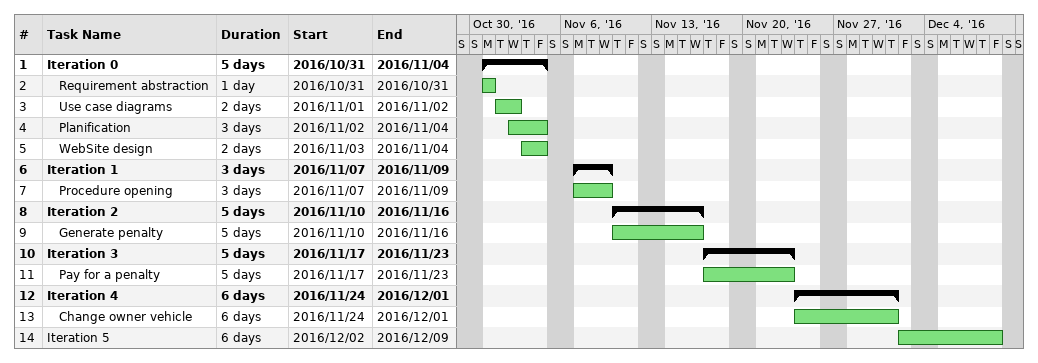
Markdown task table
| ID | Level | Task | Duration | Start | Finish |
|---|---|---|---|---|---|
| 1 | 1 | **Iteration 0** | 5d | 2016-10-31 | 2016-11-04 |
| 2 | 2 | Requirement abstraction | 1d | 2016-10-31 | 2016-10-31 |
| 3 | 2 | Use case diagrams | 2d | 2016-11-01 | 2016-11-02 |
| 4 | 2 | Planification | 3d | 2016-11-02 | 2016-11-04 |
| 5 | 2 | WebSite design | 2d | 2016-11-03 | 2016-11-04 |
| 6 | 1 | **Iteration 1** | 3d | 2016-11-07 | 2016-11-09 |
| 7 | 2 | Procedure opening | 3d | 2016-11-07 | 2016-11-09 |
| 8 | 1 | **Iteration 2** | 5d | 2016-11-10 | 2016-11-16 |
| 9 | 2 | Generate penalty | 5d | 2016-11-10 | 2016-11-16 |
| 10 | 1 | **Iteration 3** | 5d | 2016-11-17 | 2016-11-23 |
| 11 | 2 | Pay for a penalty | 5d | 2016-11-17 | 2016-11-23 |
| 12 | 1 | **Iteration 4** | 6d | 2016-11-24 | 2016-12-01 |
| 13 | 2 | Change owner vehicle | 6d | 2016-11-24 | 2016-12-01 |
| 14 | 1 | Iteration 5 | 6d | 2016-12-02 | 2016-12-09 |
